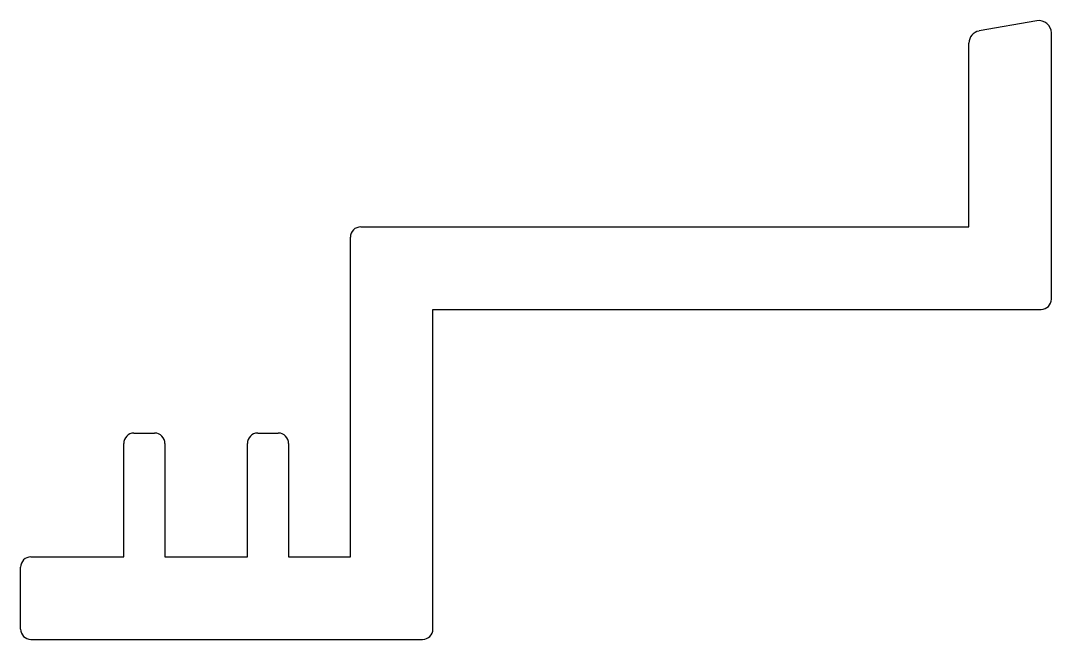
# Model space of a CAD drawing. Extents: x 2645.2 to 2670.2, y 1116.6 to 1131.6.
import ezdxf

# ---------------------------------------------------------------- set-up
doc = ezdxf.new("R2010")
doc.units = 0
doc.layers.get('0').update_dxf_attribs({"linetype": 'CONTINUOUS'})

msp = doc.modelspace()

# ---------------------------------------------------------------- linework, layer by layer
for p, q in [((2669.871, 1131.576), (2668.471, 1131.33)), ((2670.223, 1124.831), (2670.223, 1131.281)), ((2668.223, 1126.581), (2668.223, 1131.034)), ((2653.473, 1126.581), (2668.223, 1126.581)), ((2653.223, 1118.581), (2653.223, 1126.331)), ((2655.223, 1124.581), (2669.973, 1124.581)), ((2655.223, 1116.831), (2655.223, 1124.581)), ((2647.973, 1121.581), (2648.473, 1121.581)), ((2650.973, 1121.581), (2651.473, 1121.581)), ((2647.723, 1118.581), (2647.723, 1121.331)), ((2648.723, 1121.331), (2648.723, 1118.581)), ((2650.723, 1118.581), (2650.723, 1121.331)), ((2651.723, 1121.331), (2651.723, 1118.581)), ((2645.473, 1118.581), (2647.723, 1118.581)), ((2648.723, 1118.581), (2650.723, 1118.581)), ((2651.723, 1118.581), (2653.223, 1118.581)), ((2645.223, 1116.831), (2645.223, 1118.331)), ((2645.473, 1116.581), (2654.973, 1116.581))]:
    msp.add_line(p, q)
for centre, radius, start, end in [((2669.923, 1131.281), 0.3, 0, 100), ((2668.523, 1131.034), 0.3, 100, 180), ((2653.473, 1126.331), 0.25, 90, 180), ((2669.973, 1124.831), 0.25, 270, 0), ((2647.973, 1121.331), 0.25, 90, 180), ((2648.473, 1121.331), 0.25, 0, 90), ((2650.973, 1121.331), 0.25, 90, 180), ((2651.473, 1121.331), 0.25, 0, 90), ((2645.473, 1118.331), 0.25, 90, 180), ((2645.473, 1116.831), 0.25, 180, 270), ((2654.973, 1116.831), 0.25, 270, 0)]:
    msp.add_arc(centre, radius, start, end)

doc.saveas('drawing.dxf')
